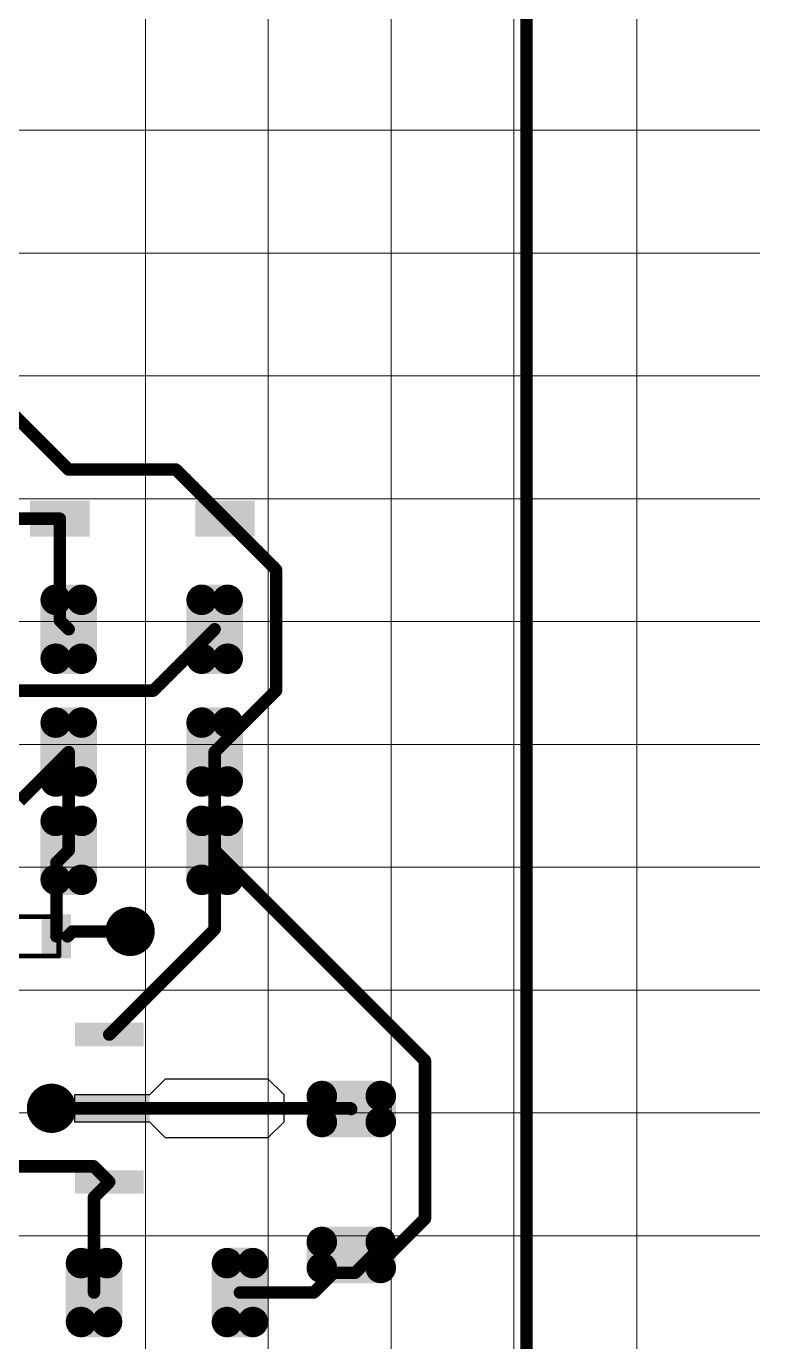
# Model space of a CAD drawing. Extents: x 1996 to 2593, y 74 to 494.
# Drawn here: x 2142.58 to 2157.5, y 322.84 to 349.61 of the extents above; entities that cross this region are included whole.
import ezdxf

# ---------------------------------------------------------------- set-up
doc = ezdxf.new("R2010")
doc.units = 0
doc.header["$MEASUREMENT"] = 0
doc.layers.get('0').update_dxf_attribs({"linetype": 'CONTINUOUS'})
for name, color, linetype in [('BottomSolder', 6, 'CONTINUOUS'), ('KeepOutLayer', 6, 'CONTINUOUS'), ('TopLayer', 1, 'CONTINUOUS')]:
    doc.layers.add(name, color=color, linetype=linetype)

# ---------------------------------------------------------------- blocks, each defined once
blk = doc.blocks.new('CAP3216X125N_10')
at = {"layer": 'TopLayer', "const_width": 0.31}
for points in [[(-1.905, 0.6, 1), (-1.594, 0.6, 1)], [(-1.376, 0.6, 1), (-1.065, 0.6, 1)], [(1.065, 0.6, 1), (1.376, 0.6, 1)], [(1.594, 0.6, 1), (1.905, 0.6, 1)], [(-1.905, -0.599, 1), (-1.594, -0.599, 1)], [(-1.376, -0.599, 1), (-1.065, -0.599, 1)], [(1.065, -0.599, 1), (1.376, -0.599, 1)], [(1.594, -0.599, 1), (1.905, -0.599, 1)]]:
    blk.add_lwpolyline(points, format="xyb", close=True, dxfattribs=at)
at = {"layer": 'TopLayer'}
for points in [[(-1.221, -0.91), (-1.221, 0.91), (-1.75, -0.91), (-1.75, 0.91)], [(1.749, -0.91), (1.749, 0.91), (1.22, -0.91), (1.22, 0.91)], [(-0.91, -0.599), (-0.91, 0.6), (-2.06, -0.599), (-2.06, 0.6)], [(2.06, -0.599), (2.06, 0.6), (0.91, -0.599), (0.91, 0.6)]]:
    blk.add_solid(points, dxfattribs=at)
blk = doc.blocks.new('CAP3216X125N_14')
at = {"layer": 'TopLayer', "const_width": 0.31}
for points in [[(-1.905, 0.6, 1), (-1.594, 0.6, 1)], [(-1.376, 0.6, 1), (-1.065, 0.6, 1)], [(1.065, 0.6, 1), (1.376, 0.6, 1)], [(1.594, 0.6, 1), (1.905, 0.6, 1)], [(-1.905, -0.599, 1), (-1.594, -0.599, 1)], [(-1.376, -0.599, 1), (-1.065, -0.599, 1)], [(1.065, -0.599, 1), (1.376, -0.599, 1)], [(1.594, -0.599, 1), (1.905, -0.599, 1)]]:
    blk.add_lwpolyline(points, format="xyb", close=True, dxfattribs=at)
at = {"layer": 'TopLayer'}
for points in [[(-1.221, -0.91), (-1.221, 0.91), (-1.75, -0.91), (-1.75, 0.91)], [(1.749, -0.91), (1.749, 0.91), (1.22, -0.91), (1.22, 0.91)], [(-0.91, -0.599), (-0.91, 0.6), (-2.06, -0.599), (-2.06, 0.6)], [(2.06, -0.599), (2.06, 0.6), (0.91, -0.599), (0.91, 0.6)]]:
    blk.add_solid(points, dxfattribs=at)
blk = doc.blocks.new('CAP3216X125N_20')
at = {"layer": 'TopLayer', "const_width": 0.31}
for points in [[(-1.905, 0.599, 1), (-1.594, 0.599, 1)], [(-1.376, 0.599, 1), (-1.065, 0.599, 1)], [(1.065, 0.599, 1), (1.376, 0.599, 1)], [(1.594, 0.599, 1), (1.905, 0.599, 1)], [(-1.905, -0.6, 1), (-1.594, -0.6, 1)], [(-1.376, -0.6, 1), (-1.065, -0.6, 1)], [(1.065, -0.6, 1), (1.376, -0.6, 1)], [(1.594, -0.6, 1), (1.905, -0.6, 1)]]:
    blk.add_lwpolyline(points, format="xyb", close=True, dxfattribs=at)
at = {"layer": 'TopLayer'}
for points in [[(-1.22, -0.91), (-1.22, 0.91), (-1.749, -0.91), (-1.749, 0.91)], [(1.75, -0.91), (1.75, 0.91), (1.221, -0.91), (1.221, 0.91)], [(-0.91, -0.6), (-0.91, 0.599), (-2.06, -0.6), (-2.06, 0.599)], [(2.06, -0.6), (2.06, 0.599), (0.91, -0.6), (0.91, 0.599)]]:
    blk.add_solid(points, dxfattribs=at)
blk = doc.blocks.new('CAP3216X125N_33')
at = {"layer": 'TopLayer', "const_width": 0.31}
for points in [[(-1.905, 0.599, 1), (-1.594, 0.599, 1)], [(-1.376, 0.599, 1), (-1.065, 0.599, 1)], [(1.065, 0.599, 1), (1.376, 0.599, 1)], [(1.594, 0.599, 1), (1.905, 0.599, 1)], [(-1.905, -0.6, 1), (-1.594, -0.6, 1)], [(-1.376, -0.6, 1), (-1.065, -0.6, 1)], [(1.065, -0.6, 1), (1.376, -0.6, 1)], [(1.594, -0.6, 1), (1.905, -0.6, 1)]]:
    blk.add_lwpolyline(points, format="xyb", close=True, dxfattribs=at)
at = {"layer": 'TopLayer'}
for points in [[(-1.22, -0.91), (-1.22, 0.91), (-1.749, -0.91), (-1.749, 0.91)], [(1.749, -0.91), (1.749, 0.91), (1.22, -0.91), (1.22, 0.91)], [(-0.91, -0.6), (-0.91, 0.599), (-2.06, -0.6), (-2.06, 0.599)], [(2.06, -0.6), (2.06, 0.599), (0.91, -0.6), (0.91, 0.599)]]:
    blk.add_solid(points, dxfattribs=at)
blk = doc.blocks.new('CAP3216X125N_34')
at = {"layer": 'TopLayer', "const_width": 0.31}
for points in [[(-1.905, 0.6, 1), (-1.594, 0.6, 1)], [(-1.376, 0.6, 1), (-1.065, 0.6, 1)], [(1.065, 0.6, 1), (1.376, 0.6, 1)], [(1.594, 0.6, 1), (1.905, 0.6, 1)], [(-1.905, -0.599, 1), (-1.594, -0.599, 1)], [(-1.376, -0.599, 1), (-1.065, -0.599, 1)], [(1.065, -0.599, 1), (1.376, -0.599, 1)], [(1.594, -0.599, 1), (1.905, -0.599, 1)]]:
    blk.add_lwpolyline(points, format="xyb", close=True, dxfattribs=at)
at = {"layer": 'TopLayer'}
for points in [[(-1.22, -0.91), (-1.22, 0.91), (-1.749, -0.91), (-1.749, 0.91)], [(1.749, -0.91), (1.749, 0.91), (1.22, -0.91), (1.22, 0.91)], [(-0.91, -0.599), (-0.91, 0.6), (-2.06, -0.599), (-2.06, 0.6)], [(2.06, -0.599), (2.06, 0.6), (0.91, -0.599), (0.91, 0.6)]]:
    blk.add_solid(points, dxfattribs=at)
blk = doc.blocks.new('REG_MCP1702T_3302E_MB_49')
at = {"layer": 'TopLayer'}
for p, q in [((-0.6, 0.28), (-0.28, 0.6)), ((-0.28, 0.6), (1.805, 0.6)), ((1.805, 0.6), (2.125, 0.28)), ((-2.125, -0.28), (-2.125, 0.28)), ((-2.125, 0.28), (-0.6, 0.28)), ((2.125, 0.28), (2.125, -0.28)), ((-0.6, -0.28), (-2.125, -0.28)), ((-0.28, -0.6), (-0.6, -0.28)), ((2.125, -0.28), (1.805, -0.6)), ((1.805, -0.6), (-0.28, -0.6))]:
    blk.add_line(p, q, dxfattribs=at)
for points in [[(-2.125, 1.74), (-2.125, 1.26), (-0.725, 1.74), (-0.725, 1.26)], [(-2.128, 0.28), (-2.128, -0.28), (-0.603, 0.28), (-0.603, -0.28)], [(-2.125, -1.26), (-2.125, -1.74), (-0.725, -1.26), (-0.725, -1.74)]]:
    blk.add_solid(points, dxfattribs=at)
blk = doc.blocks.new('___0603_67')
at = {"layer": 'KeepOutLayer', "const_width": 0.1}
for points in [[(-0.8, 0.4), (-0.8, -0.4)], [(0.8, 0.4), (-0.8, 0.4)], [(0.8, 0.4), (0.8, -0.4)], [(0.8, -0.4), (-0.8, -0.4)]]:
    blk.add_lwpolyline(points, dxfattribs=at)
at = {"layer": 'KeepOutLayer', "const_width": 0.05}
for points in [[(-0.825, 0.4, 1), (-0.775, 0.4, 1)], [(-0.825, 0.4, 1), (-0.775, 0.4, 1)], [(0.775, 0.4, 1), (0.825, 0.4, 1)], [(0.775, 0.4, 1), (0.825, 0.4, 1)], [(-0.825, -0.4, 1), (-0.775, -0.4, 1)], [(-0.825, -0.4, 1), (-0.775, -0.4, 1)], [(0.775, -0.4, 1), (0.825, -0.4, 1)], [(0.775, -0.4, 1), (0.825, -0.4, 1)]]:
    blk.add_lwpolyline(points, format="xyb", close=True, dxfattribs=at)
at = {"layer": 'TopLayer'}
for points in [[(-1.05, -0.45), (-0.45, -0.45), (-1.05, 0.45), (-0.45, 0.45)], [(0.45, -0.45), (1.05, -0.45), (0.45, 0.45), (1.05, 0.45)]]:
    blk.add_solid(points, dxfattribs=at)
blk = doc.blocks.new('SOD3715X145N_111')
at = {"layer": 'TopLayer'}
for points in [[(-2.285, -0.365), (-1.075, -0.365), (-2.285, 0.365), (-1.075, 0.365)], [(1.075, -0.365), (2.285, -0.365), (1.075, 0.365), (2.285, 0.365)]]:
    blk.add_solid(points, dxfattribs=at)

msp = doc.modelspace()

# ---------------------------------------------------------------- linework, layer by layer
at = {"lineweight": 9}
for p, q in [((2145, 397.5), (2145, 317.5)), ((2147.5, 397.5), (2147.5, 315)), ((2150, 397.5), (2150, 317.5)), ((2152.5, 397.5), (2152.5, 317.5)), ((2155, 397.5), (2155, 317.5)), ((2157.5, 347.5), (2055, 347.5)), ((2157.5, 345), (2057.5, 345)), ((2157.5, 342.5), (2057.5, 342.5)), ((2157.5, 340), (2057.5, 340)), ((2157.5, 337.5), (2055, 337.5)), ((2157.5, 335), (2057.5, 335)), ((2157.5, 332.5), (2057.5, 332.5)), ((2157.5, 330), (2057.5, 330)), ((2157.5, 327.5), (2055, 327.5)), ((2157.5, 325), (2057.5, 325))]:
    msp.add_line(p, q, dxfattribs=at)
at = {"layer": 'BottomSolder', "const_width": 0.502}
for points in [[(2144.438, 331.193, 1), (2144.939, 331.193, 1)], [(2142.838, 327.593, 1), (2143.339, 327.593, 1)]]:
    msp.add_lwpolyline(points, format="xyb", close=True, dxfattribs=at)
at = {"layer": 'KeepOutLayer', "lineweight": 50, "const_width": 0.254}
msp.add_lwpolyline([(2152.754, 317.5), (2152.754, 381.5)], dxfattribs=at)
at = {"layer": 'TopLayer', "const_width": 0.254}
for points in [[(2142.189, 341.843), (2143.439, 340.593)], [(2143.439, 340.593), (2145.619, 340.593)], [(2145.619, 340.593), (2146.619, 339.593)], [(2141.799, 339.593), (2143.259, 339.593)], [(2143.259, 337.523), (2143.259, 339.593)], [(2146.619, 339.593), (2147.659, 338.553)], [(2147.659, 336.093), (2147.659, 338.553)], [(2143.259, 337.523), (2143.439, 337.343)], [(2145.159, 336.093), (2146.409, 337.343)], [(2141.939, 336.093), (2145.159, 336.093)], [(2146.409, 334.843), (2147.659, 336.093)], [(2142.439, 333.843), (2143.439, 334.843)], [(2143.439, 332.843), (2143.439, 334.843)], [(2146.409, 332.843), (2146.409, 334.843)], [(2143.189, 332.593), (2143.439, 332.843)], [(2146.409, 332.843), (2150.689, 328.563)], [(2146.409, 331.238), (2146.409, 332.843)], [(2143.189, 331.093), (2143.189, 332.593)], [(2143.416, 331.093), (2143.516, 331.193)], [(2143.516, 331.193), (2144.689, 331.193)], [(2144.264, 329.093), (2146.409, 331.238)], [(2150.689, 325.343), (2150.689, 328.563)], [(2143.089, 327.593), (2144.324, 327.593)], [(2144.324, 327.593), (2149.174, 327.593)], [(2149.174, 327.593), (2149.189, 327.578)], [(2141.689, 326.413), (2143.944, 326.413)], [(2143.944, 326.413), (2144.264, 326.093)], [(2143.954, 325.783), (2144.264, 326.093)], [(2143.954, 323.843), (2143.954, 325.783)], [(2149.954, 324.608), (2150.689, 325.343)], [(2149.264, 324.243), (2149.629, 324.608)], [(2149.629, 324.608), (2149.954, 324.608)], [(2148.424, 323.843), (2148.824, 324.243)], [(2148.824, 324.243), (2149.264, 324.243)], [(2146.924, 323.843), (2148.424, 323.843)]]:
    msp.add_lwpolyline(points, dxfattribs=at)
at = {"layer": 'TopLayer'}
for points, const_width in [([(2143.375, 340.593, 1), (2143.502, 340.593, 1)], 0.127), ([(2143.375, 340.593, 1), (2143.502, 340.593, 1)], 0.127), ([(2145.555, 340.593, 1), (2145.682, 340.593, 1)], 0.127), ([(2145.555, 340.593, 1), (2145.682, 340.593, 1)], 0.127), ([(2143.195, 339.593, 1), (2143.322, 339.593, 1)], 0.127), ([(2143.195, 339.593, 1), (2143.322, 339.593, 1)], 0.127), ([(2146.555, 339.593, 1), (2146.682, 339.593, 1)], 0.127), ([(2146.555, 339.593, 1), (2146.682, 339.593, 1)], 0.127), ([(2147.595, 338.553, 1), (2147.722, 338.553, 1)], 0.127), ([(2147.595, 338.553, 1), (2147.722, 338.553, 1)], 0.127), ([(2143.195, 337.523, 1), (2143.322, 337.523, 1)], 0.127), ([(2143.195, 337.523, 1), (2143.322, 337.523, 1)], 0.127), ([(2143.375, 337.343, 1), (2143.502, 337.343, 1)], 0.127), ([(2146.345, 337.343, 1), (2146.472, 337.343, 1)], 0.127), ([(2145.095, 336.093, 1), (2145.222, 336.093, 1)], 0.127), ([(2145.095, 336.093, 1), (2145.222, 336.093, 1)], 0.127), ([(2147.595, 336.093, 1), (2147.722, 336.093, 1)], 0.127), ([(2147.595, 336.093, 1), (2147.722, 336.093, 1)], 0.127), ([(2143.375, 334.843, 1), (2143.502, 334.843, 1)], 0.127), ([(2143.375, 334.843, 1), (2143.502, 334.843, 1)], 0.127), ([(2146.345, 334.843, 1), (2146.472, 334.843, 1)], 0.127), ([(2146.345, 334.843, 1), (2146.472, 334.843, 1)], 0.127), ([(2143.375, 332.843, 1), (2143.502, 332.843, 1)], 0.127), ([(2143.375, 332.843, 1), (2143.502, 332.843, 1)], 0.127), ([(2146.345, 332.843, 1), (2146.472, 332.843, 1)], 0.127), ([(2146.345, 332.843, 1), (2146.472, 332.843, 1)], 0.127), ([(2146.345, 332.843, 1), (2146.472, 332.843, 1)], 0.127), ([(2143.125, 332.593, 1), (2143.252, 332.593, 1)], 0.127), ([(2143.125, 332.593, 1), (2143.252, 332.593, 1)], 0.127), ([(2144.489, 331.193, 1), (2144.889, 331.193, 1)], 0.4), ([(2143.125, 331.093, 1), (2143.252, 331.093, 1)], 0.127), ([(2143.352, 331.093, 1), (2143.479, 331.093, 1)], 0.127), ([(2143.452, 331.193, 1), (2143.579, 331.193, 1)], 0.127), ([(2143.452, 331.193, 1), (2143.579, 331.193, 1)], 0.127), ([(2144.625, 331.193, 1), (2144.752, 331.193, 1)], 0.127), ([(2146.345, 331.238, 1), (2146.472, 331.238, 1)], 0.127), ([(2146.345, 331.238, 1), (2146.472, 331.238, 1)], 0.127), ([(2144.2, 329.093, 1), (2144.327, 329.093, 1)], 0.127), ([(2150.625, 328.563, 1), (2150.752, 328.563, 1)], 0.127), ([(2150.625, 328.563, 1), (2150.752, 328.563, 1)], 0.127), ([(2142.889, 327.593, 1), (2143.289, 327.593, 1)], 0.4), ([(2143.025, 327.593, 1), (2143.152, 327.593, 1)], 0.127), ([(2144.26, 327.593, 1), (2144.387, 327.593, 1)], 0.127), ([(2144.26, 327.593, 1), (2144.387, 327.593, 1)], 0.127), ([(2149.11, 327.593, 1), (2149.237, 327.593, 1)], 0.127), ([(2149.11, 327.593, 1), (2149.237, 327.593, 1)], 0.127), ([(2149.125, 327.578, 1), (2149.252, 327.578, 1)], 0.127), ([(2143.88, 326.413, 1), (2144.007, 326.413, 1)], 0.127), ([(2143.88, 326.413, 1), (2144.007, 326.413, 1)], 0.127), ([(2144.2, 326.093, 1), (2144.327, 326.093, 1)], 0.127), ([(2144.2, 326.093, 1), (2144.327, 326.093, 1)], 0.127), ([(2143.89, 325.783, 1), (2144.017, 325.783, 1)], 0.127), ([(2143.89, 325.783, 1), (2144.017, 325.783, 1)], 0.127), ([(2150.625, 325.343, 1), (2150.752, 325.343, 1)], 0.127), ([(2150.625, 325.343, 1), (2150.752, 325.343, 1)], 0.127), ([(2149.565, 324.608, 1), (2149.692, 324.608, 1)], 0.127), ([(2149.565, 324.608, 1), (2149.692, 324.608, 1)], 0.127), ([(2149.89, 324.608, 1), (2150.017, 324.608, 1)], 0.127), ([(2149.89, 324.608, 1), (2150.017, 324.608, 1)], 0.127), ([(2148.76, 324.243, 1), (2148.887, 324.243, 1)], 0.127), ([(2148.76, 324.243, 1), (2148.887, 324.243, 1)], 0.127), ([(2149.2, 324.243, 1), (2149.327, 324.243, 1)], 0.127), ([(2149.2, 324.243, 1), (2149.327, 324.243, 1)], 0.127), ([(2143.89, 323.843, 1), (2144.017, 323.843, 1)], 0.127), ([(2146.86, 323.843, 1), (2146.987, 323.843, 1)], 0.127), ([(2148.36, 323.843, 1), (2148.487, 323.843, 1)], 0.127), ([(2148.36, 323.843, 1), (2148.487, 323.843, 1)], 0.127)]:
    msp.add_lwpolyline(points, format="xyb", close=True, dxfattribs=dict(at, const_width=const_width))

# ---------------------------------------------------------------- block references
for name, p in [('SOD3715X145N_111', (2144.939, 339.593)), ('CAP3216X125N_20', (2144.924, 337.343)), ('CAP3216X125N_10', (2144.924, 334.843)), ('CAP3216X125N_14', (2144.924, 332.843)), ('REG_MCP1702T_3302E_MB_49', (2145.689, 327.593)), ('CAP3216X125N_33', (2145.439, 323.843))]:
    msp.add_blockref(name, p)
for name, p, rotation in [('___0603_67', (2142.439, 331.093), 180), ('CAP3216X125N_34', (2149.189, 326.093), 270)]:
    msp.add_blockref(name, p, dxfattribs=dict(rotation=rotation))

doc.saveas('drawing.dxf')
